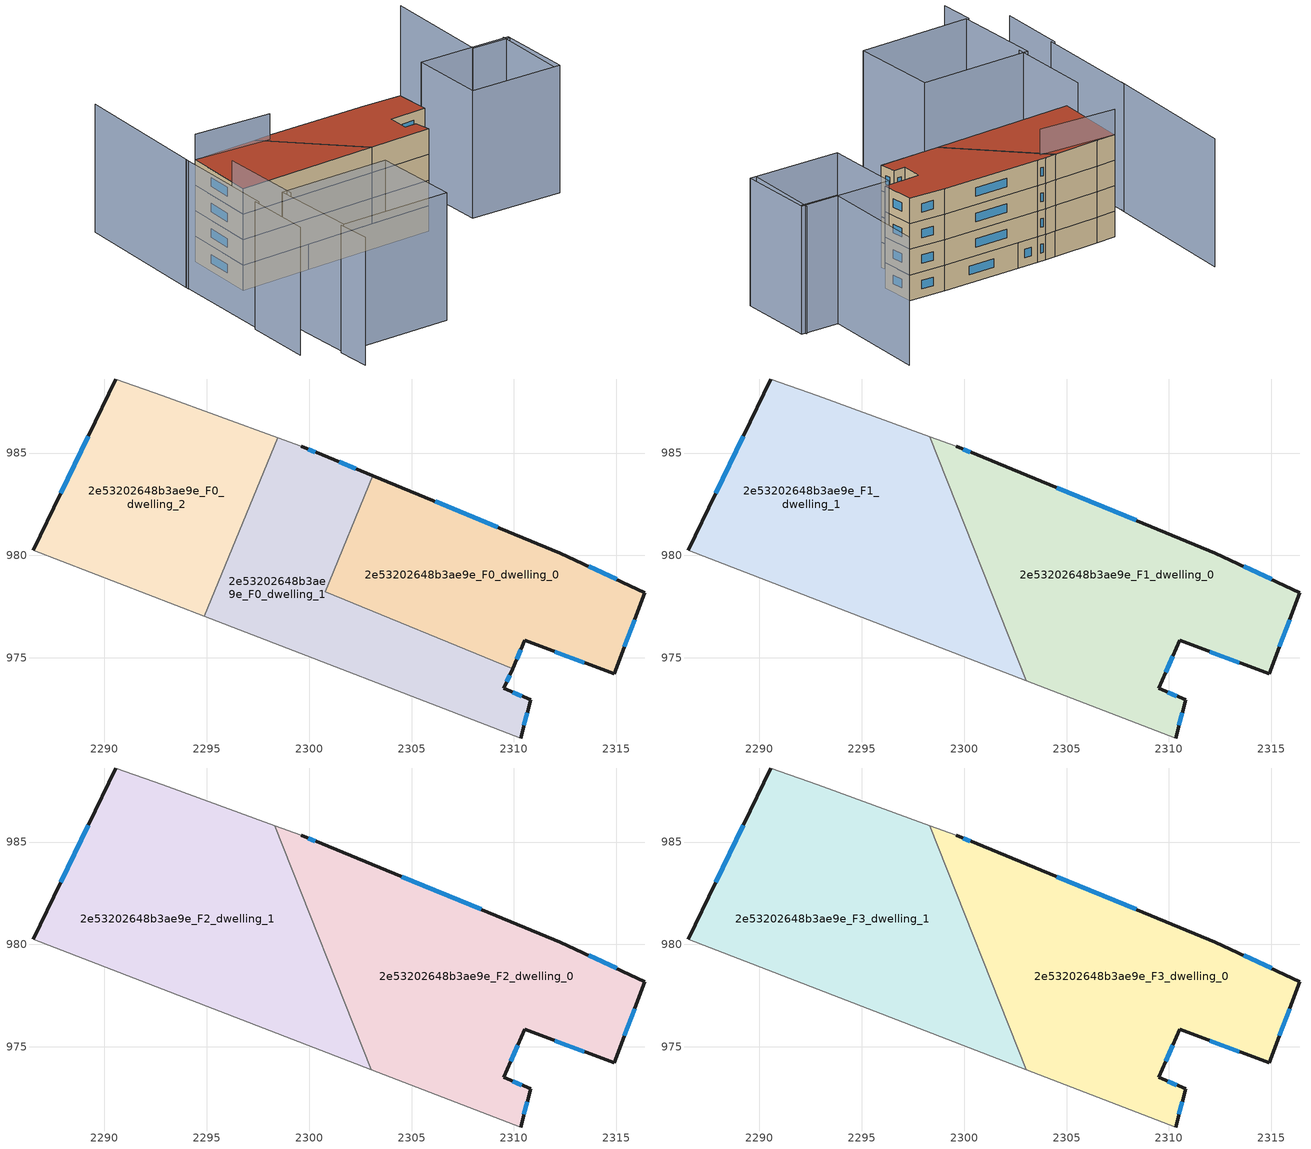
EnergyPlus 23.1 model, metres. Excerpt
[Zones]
2e53202648b3ae9e_F0_dwelling_0
 floor ground (EU_floor_Construction): 2312.27,980.11 2316.39,978.18 2314.89,974.21 2310.53,975.85 2309.93,974.47 2300.78,978.23 2303.1,983.89 z0
 wall outside (EU_wall_Construction): 2309.93,974.47 2310.53,975.85 2314.89,974.21 2316.39,978.18 2312.27,980.11 2303.1,983.89 z0:3
 wall to 2e53202648b3ae9e_F0_dwelling_1 (EU_wall_Construction): 2303.1,983.89 2300.78,978.23 2309.93,974.47 z0:3
 window (EU_Window_Construction): 2309.22,981.37 2306.16,982.63 / 2315.02,978.83 2313.65,979.47 / 2315.39,975.54 2315.89,976.86 / 2311.99,975.31 2313.44,974.76 / 2310.13,974.93 2310.33,975.39 z1:2
2e53202648b3ae9e_F0_dwelling_1
 floor ground (EU_floor_Construction): 2303.1,983.89 2300.78,978.23 2309.93,974.47 2309.51,973.5 2310.81,972.94 2310.32,971.08 2294.87,977.03 2298.46,985.75 2299.61,985.32 2300.64,984.9 z0
 wall outside (EU_wall_Construction): 2303.1,983.89 2300.64,984.9 2299.61,985.32 / 2310.32,971.08 2310.81,972.94 2309.51,973.5 2309.93,974.47 z0:3
 wall adiabatic (EU_wall_Construction): 2294.87,977.03 2310.32,971.08 / 2299.61,985.32 2298.46,985.75 z0:3
 wall to 2e53202648b3ae9e_F0_dwelling_2 (EU_wall_Construction): 2298.46,985.75 2294.87,977.03 z0:3
 window (EU_Window_Construction): 2302.28,984.23 2301.46,984.57 / 2309.65,973.83 2309.79,974.15 / 2310.38,973.13 2309.95,973.32 / 2310.49,971.7 2310.65,972.32 / 2300.3,985.04 2299.96,985.18 z1:2
2e53202648b3ae9e_F0_dwelling_2
 floor ground (EU_floor_Construction): 2298.46,985.75 2294.87,977.03 2286.52,980.24 2290.55,988.61 2292.85,987.78 z0
 wall outside (EU_wall_Construction): 2290.55,988.61 2286.52,980.24 z0:3
 wall adiabatic (EU_wall_Construction): 2298.46,985.75 2292.85,987.78 2290.55,988.61 / 2286.52,980.24 2294.87,977.03 z0:3
 window (EU_Window_Construction): 2289.21,985.82 2287.87,983.03 z1:2
2e53202648b3ae9e_F1_dwelling_0
 floor to 2e53202648b3ae9e_F0_dwelling_0 (EU_floor_Construction): 2312.27,980.11 2316.39,978.18 2314.89,974.21 2310.53,975.85 2309.93,974.47 2301.42,977.97 2301.05,978.9 2303.1,983.89 z3
 floor to 2e53202648b3ae9e_F0_dwelling_1 (EU_floor_Construction): 2303.1,983.89 2301.05,978.9 2298.39,985.59 2298.46,985.75 2299.61,985.32 2300.64,984.9 z3; 2309.93,974.47 2309.51,973.5 2310.81,972.94 2310.32,971.08 2303.04,973.89 2301.42,977.97 z3
 floor to 2e53202648b3ae9e_F0_dwelling_2 (EU_floor_Construction): 2298.46,985.75 2298.39,985.59 2298.31,985.8 z3
 wall outside (EU_wall_Construction): 2310.32,971.08 2310.81,972.94 2309.51,973.5 2310.53,975.85 2314.89,974.21 2316.39,978.18 2312.27,980.11 2300.64,984.9 2299.61,985.32 z3:6
 wall adiabatic (EU_wall_Construction): 2303.04,973.89 2310.32,971.08 / 2299.61,985.32 2298.31,985.8 z3:6
 wall to 2e53202648b3ae9e_F1_dwelling_1 (EU_wall_Construction): 2298.31,985.8 2303.04,973.89 z3:6
 window (EU_Window_Construction): 2315.02,978.83 2313.65,979.47 / 2315.39,975.54 2315.89,976.86 / 2311.99,975.31 2313.44,974.76 / 2309.85,974.29 2310.19,975.07 / 2310.38,973.13 2309.95,973.32 / 2310.49,971.7 2310.65,972.32 / 2300.3,985.04 2299.96,985.18 / 2308.4,981.71 2304.52,983.31 z4:5
2e53202648b3ae9e_F1_dwelling_1
 floor to 2e53202648b3ae9e_F0_dwelling_1 (EU_floor_Construction): 2298.39,985.59 2301.05,978.9 2300.78,978.23 2301.42,977.97 2303.04,973.89 2294.87,977.03 z3
 floor to 2e53202648b3ae9e_F0_dwelling_2 (EU_floor_Construction): 2298.31,985.8 2298.39,985.59 2294.87,977.03 2286.52,980.24 2290.55,988.61 2292.85,987.78 z3
 floor to 2e53202648b3ae9e_F0_dwelling_0 (EU_floor_Construction): 2301.05,978.9 2301.42,977.97 2300.78,978.23 z3
 wall outside (EU_wall_Construction): 2290.55,988.61 2286.52,980.24 z3:6
 wall adiabatic (EU_wall_Construction): 2298.31,985.8 2292.85,987.78 2290.55,988.61 / 2286.52,980.24 2303.04,973.89 z3:6
 window (EU_Window_Construction): 2289.21,985.82 2287.87,983.03 z4:5
2e53202648b3ae9e_F2_dwelling_0
 floor to 2e53202648b3ae9e_F1_dwelling_0 (EU_floor_Construction): 2312.27,980.11 2316.39,978.18 2314.89,974.21 2310.53,975.85 2309.51,973.5 2310.81,972.94 2310.32,971.08 2303.04,973.89 2298.31,985.8 2299.61,985.32 2300.64,984.9 z6
 wall outside (EU_wall_Construction): 2310.32,971.08 2310.81,972.94 2309.51,973.5 2310.53,975.85 2314.89,974.21 2316.39,978.18 2312.27,980.11 2300.64,984.9 2299.61,985.32 z6:9
 wall adiabatic (EU_wall_Construction): 2303.04,973.89 2310.32,971.08 / 2299.61,985.32 2298.31,985.8 z6:9
 wall to 2e53202648b3ae9e_F2_dwelling_1 (EU_wall_Construction): 2298.31,985.8 2303.04,973.89 z6:9
 window (EU_Window_Construction): 2315.02,978.83 2313.65,979.47 / 2315.39,975.54 2315.89,976.86 / 2311.99,975.31 2313.44,974.76 / 2309.85,974.29 2310.19,975.07 / 2310.38,973.13 2309.95,973.32 / 2310.49,971.7 2310.65,972.32 / 2300.3,985.04 2299.96,985.18 / 2308.4,981.71 2304.52,983.31 z7:8
2e53202648b3ae9e_F2_dwelling_1
 floor to 2e53202648b3ae9e_F1_dwelling_1 (EU_floor_Construction): 2298.31,985.8 2303.04,973.89 2286.52,980.24 2290.55,988.61 2292.85,987.78 z6
 wall outside (EU_wall_Construction): 2290.55,988.61 2286.52,980.24 z6:9
 wall adiabatic (EU_wall_Construction): 2298.31,985.8 2292.85,987.78 2290.55,988.61 / 2286.52,980.24 2303.04,973.89 z6:9
 window (EU_Window_Construction): 2289.21,985.82 2287.87,983.03 z7:8
2e53202648b3ae9e_F3_dwelling_0
 floor to 2e53202648b3ae9e_F2_dwelling_0 (EU_floor_Construction): 2312.27,980.11 2316.39,978.18 2314.89,974.21 2310.53,975.85 2309.51,973.5 2310.81,972.94 2310.32,971.08 2303.04,973.89 2298.31,985.8 2299.61,985.32 2300.64,984.9 z9
 wall outside (EU_wall_Construction): 2310.32,971.08 2310.81,972.94 2309.51,973.5 2310.53,975.85 2314.89,974.21 2316.39,978.18 2312.27,980.11 2300.64,984.9 2299.61,985.32 z9:12
 wall adiabatic (EU_wall_Construction): 2303.04,973.89 2310.32,971.08 / 2299.61,985.32 2298.31,985.8 z9:12
 wall to 2e53202648b3ae9e_F3_dwelling_1 (EU_wall_Construction): 2298.31,985.8 2303.04,973.89 z9:12
 window (EU_Window_Construction): 2315.02,978.83 2313.65,979.47 / 2315.39,975.54 2315.89,976.86 / 2311.99,975.31 2313.44,974.76 / 2309.85,974.29 2310.19,975.07 / 2310.38,973.13 2309.95,973.32 / 2310.49,971.7 2310.65,972.32 / 2300.3,985.04 2299.96,985.18 / 2308.4,981.71 2304.52,983.31 z10:11
 roof outside (EU_roof_Construction): 2314.89,974.21 2316.39,978.18 2312.27,980.11 2300.64,984.9 2299.61,985.32 2298.31,985.8 2303.04,973.89 2310.32,971.08 2310.81,972.94 2309.51,973.5 2310.53,975.85 z12
2e53202648b3ae9e_F3_dwelling_1
 floor to 2e53202648b3ae9e_F2_dwelling_1 (EU_floor_Construction): 2298.31,985.8 2303.04,973.89 2286.52,980.24 2290.55,988.61 2292.85,987.78 z9
 wall outside (EU_wall_Construction): 2290.55,988.61 2286.52,980.24 z9:12
 wall adiabatic (EU_wall_Construction): 2298.31,985.8 2292.85,987.78 2290.55,988.61 / 2286.52,980.24 2303.04,973.89 z9:12
 window (EU_Window_Construction): 2289.21,985.82 2287.87,983.03 z10:11
 roof outside (EU_roof_Construction): 2303.04,973.89 2298.31,985.8 2292.85,987.78 2290.55,988.61 2286.52,980.24 z12
shading: 2275.98,958.92 2277.45,962.78 / 2282.19,971.81 2286.49,981.63 / 2325.57,964.41 2329.67,973.1 / 2278.22,973.96 2274.73,966.32 / 2329.9,972.37 2325.52,974.41 / 2325.52,974.41 2331.3,986.82 / 2284.17,986.01 2278.39,973.62 / 2299.27,984.42 2290.55,988.62 / 2292.03,1001.93 2284,985.66 / 2290.66,957.37 2277.77,962.66 / 2277.77,962.66 2281.91,972.74 / 2281.91,972.74 2294.8,967.45 / 2294.8,967.45 2290.66,957.37 / 2326.27,964.04 2315.64,968.68 / 2315.64,968.68 2319.4,977.28 / 2319.4,977.28 2330.02,972.63 / 2330.02,972.63 2326.27,964.04 z0:15
[Building]
EU S2 Campaign: North Axis=0; Terrain=City; Solar Distribution=FullExterior
[Site:Location]
Bologna: Latitude=44.5; Longitude=11.25; Time Zone=1; Elevation=37
[SizingPeriod:WeatherFileDays]
AnnualSizingPeriod: Begin Month=1; Begin Day of Month=1; End Month=12; End Day of Month=31; Day of Week for Start Day=Monday; Use Weather File Daylight Saving Period=No; Use Weather File Rain and Snow Indicators=No
[MATERIAL]
EU_InternalMass_Material: Roughness=MediumRough; Thickness=0.1; Conductivity=1; Density=1800; Specific Heat=900; Thermal Absorptance=0.9; Solar Absorptance=0.7; Visible Absorptance=0.7
[MATERIAL:NOMASS] Roughness=MediumRough; Thermal Absorptance=0.9; Solar Absorptance=0.7; Visible Absorptance=0.7
Name | Thermal Resistance
EU_wall_NoMass | 0.937881
EU_roof_NoMass | 0.548572
EU_floor_NoMass | 0.71348
[WINDOWMATERIAL:SIMPLEGLAZINGSYSTEM]
EU_Window_SimpleGlazing: UFactor=4.25633; Solar Heat Gain Coefficient=0.85; Visible Transmittance=0.85
[CONSTRUCTION]
EU_wall_Construction: EU_wall_NoMass
EU_roof_Construction: EU_roof_NoMass
EU_floor_Construction: EU_floor_NoMass
EU_Window_Construction: EU_Window_SimpleGlazing
EU_InternalMass_Construction: EU_InternalMass_Material
[ZONE] Type=1; Multiplier=1; Ceiling Height=autocalculate; Floor Area=autocalculate; Part of Total Floor Area=Yes
Name | Volume
2e53202648b3ae9e_F0_dwelling_0; 2e53202648b3ae9e_F0_dwelling_2 | 243.026
2e53202648b3ae9e_F1_dwelling_0; 2e53202648b3ae9e_F2_dwelling_0; 2e53202648b3ae9e_F3_dwelling_0 | 364.549
2e53202648b3ae9e_F0_dwelling_1 | 243.046
2e53202648b3ae9e_F1_dwelling_1; 2e53202648b3ae9e_F2_dwelling_1; 2e53202648b3ae9e_F3_dwelling_1 | 364.545
[INTERNALMASS] Construction=EU_InternalMass_Construction
Name | Zone or ZoneList | Surface Area
2e53202648b3ae9e_F0_dwelling_0_EU_InternalMass | 2e53202648b3ae9e_F0_dwelling_0 | 81.0091
2e53202648b3ae9e_F0_dwelling_1_EU_InternalMass | 2e53202648b3ae9e_F0_dwelling_1 | 81.0154
2e53202648b3ae9e_F0_dwelling_2_EU_InternalMass | 2e53202648b3ae9e_F0_dwelling_2 | 81.0094
2e53202648b3ae9e_F1_dwelling_0_EU_InternalMass | 2e53202648b3ae9e_F1_dwelling_0 | 121.517
2e53202648b3ae9e_F1_dwelling_1_EU_InternalMass | 2e53202648b3ae9e_F1_dwelling_1 | 121.515
2e53202648b3ae9e_F2_dwelling_0_EU_InternalMass | 2e53202648b3ae9e_F2_dwelling_0 | 121.517
2e53202648b3ae9e_F2_dwelling_1_EU_InternalMass | 2e53202648b3ae9e_F2_dwelling_1 | 121.515
2e53202648b3ae9e_F3_dwelling_0_EU_InternalMass | 2e53202648b3ae9e_F3_dwelling_0 | 121.517
2e53202648b3ae9e_F3_dwelling_1_EU_InternalMass | 2e53202648b3ae9e_F3_dwelling_1 | 121.515
[OTHEREQUIPMENT] Fuel Type=Electricity; Design Level Calculation Method=Watts/Area; Power per Zone Floor Area=1; Fraction Latent=0; Fraction Radiant=0; Fraction Lost=0; Carbon Dioxide Generation Rate=0; EndUse Subcategory=EU_Step8_InternalGains
Name | Zone or ZoneList or Space or SpaceList | Schedule
EU_Step8_InternalGain_2e53202648b3ae9e_F0_dwelling_0_f000 | 2e53202648b3ae9e_F0_dwelling_0 | EU_Step8_GainSchedule_2e53202648b3ae9e_F0_dwelling_0_f000
EU_Step8_InternalGain_2e53202648b3ae9e_F0_dwelling_1_f000 | 2e53202648b3ae9e_F0_dwelling_1 | EU_Step8_GainSchedule_2e53202648b3ae9e_F0_dwelling_1_f000
EU_Step8_InternalGain_2e53202648b3ae9e_F0_dwelling_2_f000 | 2e53202648b3ae9e_F0_dwelling_2 | EU_Step8_GainSchedule_2e53202648b3ae9e_F0_dwelling_2_f000
EU_Step8_InternalGain_2e53202648b3ae9e_F1_dwelling_0_f000 | 2e53202648b3ae9e_F1_dwelling_0 | EU_Step8_GainSchedule_2e53202648b3ae9e_F1_dwelling_0_f000
EU_Step8_InternalGain_2e53202648b3ae9e_F1_dwelling_1_f000 | 2e53202648b3ae9e_F1_dwelling_1 | EU_Step8_GainSchedule_2e53202648b3ae9e_F1_dwelling_1_f000
EU_Step8_InternalGain_2e53202648b3ae9e_F2_dwelling_0_f000 | 2e53202648b3ae9e_F2_dwelling_0 | EU_Step8_GainSchedule_2e53202648b3ae9e_F2_dwelling_0_f000
EU_Step8_InternalGain_2e53202648b3ae9e_F2_dwelling_1_f000 | 2e53202648b3ae9e_F2_dwelling_1 | EU_Step8_GainSchedule_2e53202648b3ae9e_F2_dwelling_1_f000
EU_Step8_InternalGain_2e53202648b3ae9e_F3_dwelling_0_f000 | 2e53202648b3ae9e_F3_dwelling_0 | EU_Step8_GainSchedule_2e53202648b3ae9e_F3_dwelling_0_f000
EU_Step8_InternalGain_2e53202648b3ae9e_F3_dwelling_1_f000 | 2e53202648b3ae9e_F3_dwelling_1 | EU_Step8_GainSchedule_2e53202648b3ae9e_F3_dwelling_1_f000
[ZONEVENTILATION:DESIGNFLOWRATE] Schedule=EU_AlwaysOn; Design Flow Rate Calculation Method=AirChanges/Hour; Air Changes per Hour=0.687892; Ventilation Type=Natural; Fan Pressure Rise=0; Fan Total Efficiency=1; Constant Term Coefficient=1; Temperature Term Coefficient=0; Velocity Term Coefficient=0; Velocity Squared Term Coefficient=0; Minimum Indoor Temperature=-100; Maximum Indoor Temperature=100; Delta Temperature=-100; Minimum Outdoor Temperature=-100; Maximum Outdoor Temperature=100; Maximum Wind Speed=40
Name | Zone or ZoneList or Space or SpaceList
EU_ConstantAir_2e53202648b3ae9e_F0_dwelling_0 | 2e53202648b3ae9e_F0_dwelling_0
EU_ConstantAir_2e53202648b3ae9e_F0_dwelling_1 | 2e53202648b3ae9e_F0_dwelling_1
EU_ConstantAir_2e53202648b3ae9e_F0_dwelling_2 | 2e53202648b3ae9e_F0_dwelling_2
EU_ConstantAir_2e53202648b3ae9e_F1_dwelling_0 | 2e53202648b3ae9e_F1_dwelling_0
EU_ConstantAir_2e53202648b3ae9e_F1_dwelling_1 | 2e53202648b3ae9e_F1_dwelling_1
EU_ConstantAir_2e53202648b3ae9e_F2_dwelling_0 | 2e53202648b3ae9e_F2_dwelling_0
EU_ConstantAir_2e53202648b3ae9e_F2_dwelling_1 | 2e53202648b3ae9e_F2_dwelling_1
EU_ConstantAir_2e53202648b3ae9e_F3_dwelling_0 | 2e53202648b3ae9e_F3_dwelling_0
EU_ConstantAir_2e53202648b3ae9e_F3_dwelling_1 | 2e53202648b3ae9e_F3_dwelling_1
[HVACTEMPLATE:THERMOSTAT] Constant Heating Setpoint=20; Constant Cooling Setpoint=50
EU_HeatOnly_2e53202648b3ae9e_F0_dwelling_0; EU_HeatOnly_2e53202648b3ae9e_F0_dwelling_1; EU_HeatOnly_2e53202648b3ae9e_F0_dwelling_2; EU_HeatOnly_2e53202648b3ae9e_F1_dwelling_0; EU_HeatOnly_2e53202648b3ae9e_F1_dwelling_1; EU_HeatOnly_2e53202648b3ae9e_F2_dwelling_0; EU_HeatOnly_2e53202648b3ae9e_F2_dwelling_1; EU_HeatOnly_2e53202648b3ae9e_F3_dwelling_0; EU_HeatOnly_2e53202648b3ae9e_F3_dwelling_1
[HVACTEMPLATE:ZONE:IDEALLOADSAIRSYSTEM] System Availability Schedule=EU_AlwaysOn; Maximum Heating Supply Air Temperature=50; Minimum Cooling Supply Air Temperature=13; Maximum Heating Supply Air Humidity Ratio=0.0156; Minimum Cooling Supply Air Humidity Ratio=0.0077; Heating Limit=NoLimit; Cooling Limit=NoLimit; Heating Availability Schedule=EU_AlwaysOn; Cooling Availability Schedule=EU_CoolingOff; Dehumidification Control Type=ConstantSensibleHeatRatio; Cooling Sensible Heat Ratio=0.7; Dehumidification Setpoint=60; Humidification Control Type=None; Humidification Setpoint=30; Outdoor Air Method=None; Outdoor Air Flow Rate per Person=0.00944; Outdoor Air Flow Rate per Zone Floor Area=0; Outdoor Air Flow Rate per Zone=0; Demand Controlled Ventilation Type=None; Outdoor Air Economizer Type=NoEconomizer; Heat Recovery Type=None; Sensible Heat Recovery Effectiveness=0.7; Latent Heat Recovery Effectiveness=0.65
Name | Template Thermostat
2e53202648b3ae9e_F0_dwelling_0 | EU_HeatOnly_2e53202648b3ae9e_F0_dwelling_0
2e53202648b3ae9e_F0_dwelling_1 | EU_HeatOnly_2e53202648b3ae9e_F0_dwelling_1
2e53202648b3ae9e_F0_dwelling_2 | EU_HeatOnly_2e53202648b3ae9e_F0_dwelling_2
2e53202648b3ae9e_F1_dwelling_0 | EU_HeatOnly_2e53202648b3ae9e_F1_dwelling_0
2e53202648b3ae9e_F1_dwelling_1 | EU_HeatOnly_2e53202648b3ae9e_F1_dwelling_1
2e53202648b3ae9e_F2_dwelling_0 | EU_HeatOnly_2e53202648b3ae9e_F2_dwelling_0
2e53202648b3ae9e_F2_dwelling_1 | EU_HeatOnly_2e53202648b3ae9e_F2_dwelling_1
2e53202648b3ae9e_F3_dwelling_0 | EU_HeatOnly_2e53202648b3ae9e_F3_dwelling_0
2e53202648b3ae9e_F3_dwelling_1 | EU_HeatOnly_2e53202648b3ae9e_F3_dwelling_1
[SIZING:ZONE] Zone Cooling Design Supply Air Temperature Input Method=SupplyAirTemperature; Zone Cooling Design Supply Air Temperature=13; Zone Heating Design Supply Air Temperature Input Method=SupplyAirTemperature; Zone Heating Design Supply Air Temperature=50; Zone Cooling Design Supply Air Humidity Ratio=0.008; Zone Heating Design Supply Air Humidity Ratio=0.008; Cooling Design Air Flow Method=DesignDay; Cooling Design Air Flow Rate=0; Cooling Minimum Air Flow per Zone Floor Area=0.000762; Cooling Minimum Air Flow=0; Cooling Minimum Air Flow Fraction=0.2; Heating Design Air Flow Method=DesignDay; Heating Design Air Flow Rate=0; Heating Maximum Air Flow per Zone Floor Area=0.002032; Heating Maximum Air Flow=0.141576; Heating Maximum Air Flow Fraction=0.3; Account for Dedicated Outdoor Air System=No; Dedicated Outdoor Air System Control Strategy=NeutralSupplyAir; Dedicated Outdoor Air Low Setpoint Temperature for Design=autosize; Dedicated Outdoor Air High Setpoint Temperature for Design=autosize; Zone Load Sizing Method=Sensible Load Only No Latent Load; Zone Latent Cooling Design Supply Air Humidity Ratio Input Method=HumidityRatioDifference; Zone Cooling Design Supply Air Humidity Ratio Difference=0.005; Zone Latent Heating Design Supply Air Humidity Ratio Input Method=HumidityRatioDifference; Zone Humidification Design Supply Air Humidity Ratio Difference=0.005
2e53202648b3ae9e_F0_dwelling_0; 2e53202648b3ae9e_F0_dwelling_1; 2e53202648b3ae9e_F0_dwelling_2; 2e53202648b3ae9e_F1_dwelling_0; 2e53202648b3ae9e_F1_dwelling_1; 2e53202648b3ae9e_F2_dwelling_0; 2e53202648b3ae9e_F2_dwelling_1; 2e53202648b3ae9e_F3_dwelling_0; 2e53202648b3ae9e_F3_dwelling_1
[SCHEDULE:CONSTANT]
Name | Hourly Value
EU_AlwaysOn | 1
EU_CoolingOff | 0
[SCHEDULE:FILE] Column Number=1; Rows to Skip at Top=0; Number of Hours of Data=8760; Column Separator=Comma; Interpolate to Timestep=No; Minutes per Item=60; Adjust Schedule for Daylight Savings=Yes
Name | File
EU_Step8_GainSchedule_2e53202648b3ae9e_F0_dwelling_0_f000 | ../../schedules/2e53202648b3ae9e/2e53202648b3ae9e_F0_dwelling_0_f000_gain.csv
EU_Step8_GainSchedule_2e53202648b3ae9e_F0_dwelling_1_f000 | ../../schedules/2e53202648b3ae9e/2e53202648b3ae9e_F0_dwelling_1_f000_gain.csv
EU_Step8_GainSchedule_2e53202648b3ae9e_F0_dwelling_2_f000 | ../../schedules/2e53202648b3ae9e/2e53202648b3ae9e_F0_dwelling_2_f000_gain.csv
EU_Step8_GainSchedule_2e53202648b3ae9e_F1_dwelling_0_f000 | ../../schedules/2e53202648b3ae9e/2e53202648b3ae9e_F1_dwelling_0_f000_gain.csv
EU_Step8_GainSchedule_2e53202648b3ae9e_F1_dwelling_1_f000 | ../../schedules/2e53202648b3ae9e/2e53202648b3ae9e_F1_dwelling_1_f000_gain.csv
EU_Step8_GainSchedule_2e53202648b3ae9e_F2_dwelling_0_f000 | ../../schedules/2e53202648b3ae9e/2e53202648b3ae9e_F2_dwelling_0_f000_gain.csv
EU_Step8_GainSchedule_2e53202648b3ae9e_F2_dwelling_1_f000 | ../../schedules/2e53202648b3ae9e/2e53202648b3ae9e_F2_dwelling_1_f000_gain.csv
EU_Step8_GainSchedule_2e53202648b3ae9e_F3_dwelling_0_f000 | ../../schedules/2e53202648b3ae9e/2e53202648b3ae9e_F3_dwelling_0_f000_gain.csv
EU_Step8_GainSchedule_2e53202648b3ae9e_F3_dwelling_1_f000 | ../../schedules/2e53202648b3ae9e/2e53202648b3ae9e_F3_dwelling_1_f000_gain.csv
